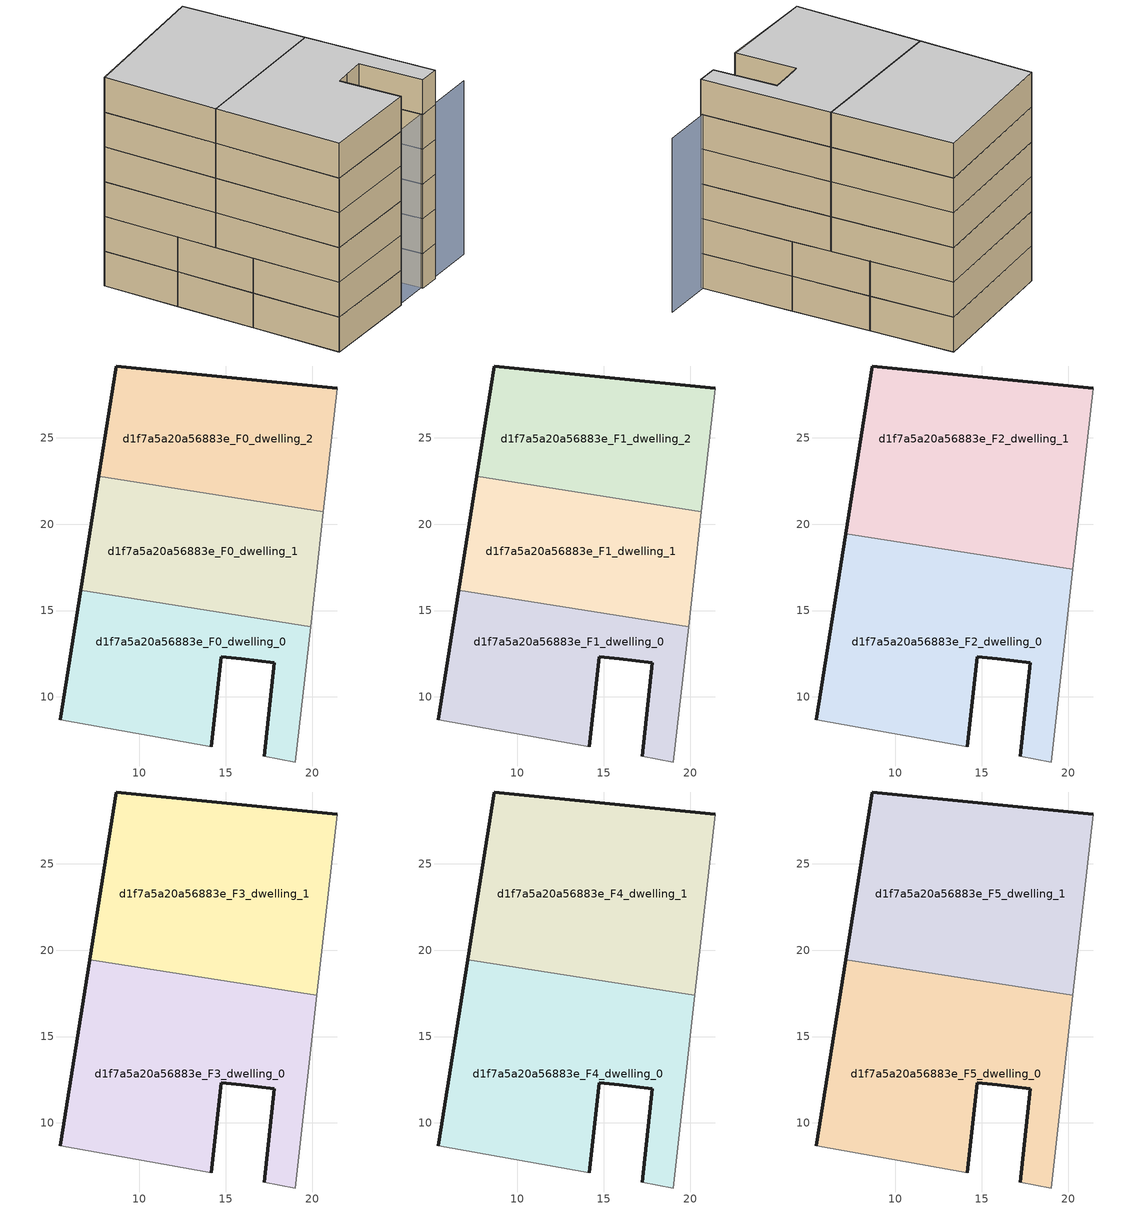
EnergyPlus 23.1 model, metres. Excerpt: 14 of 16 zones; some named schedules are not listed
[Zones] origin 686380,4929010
d1f7a5a20a56883e_F0_dwelling_0
 floor ground (EU_floor_Construction): 19.04,6.23 19.91,14.08 6.61,16.17 5.43,8.67 14.16,7.1 14.73,12.33 15.91,12.22 17.8,11.99 17.24,6.55 z0
 wall outside (EU_wall_Construction): 5.43,8.67 6.61,16.17 / 17.24,6.55 17.8,11.99 15.91,12.22 14.73,12.33 14.16,7.1 z0:3
 wall adiabatic (EU_wall_Construction): 14.16,7.1 5.43,8.67 / 19.91,14.08 19.04,6.23 17.24,6.55 z0:3
 wall to d1f7a5a20a56883e_F0_dwelling_1 (EU_wall_Construction): 6.61,16.17 19.91,14.08 z0:3
d1f7a5a20a56883e_F0_dwelling_1
 floor ground (EU_floor_Construction): 19.91,14.08 20.65,20.72 7.65,22.77 6.61,16.17 z0
 wall outside (EU_wall_Construction): 6.61,16.17 7.65,22.77 z0:3
 wall to d1f7a5a20a56883e_F0_dwelling_2 (EU_wall_Construction): 7.65,22.77 20.65,20.72 z0:3
 wall adiabatic (EU_wall_Construction): 20.65,20.72 19.91,14.08 z0:3
d1f7a5a20a56883e_F0_dwelling_2
 floor ground (EU_floor_Construction): 20.65,20.72 21.45,27.88 8.65,29.16 7.65,22.77 z0
 wall outside (EU_wall_Construction): 7.65,22.77 8.65,29.16 21.45,27.88 z0:3
 wall adiabatic (EU_wall_Construction): 21.45,27.88 20.65,20.72 z0:3
d1f7a5a20a56883e_F1_dwelling_0
 floor to d1f7a5a20a56883e_F0_dwelling_0 (EU_floor_Construction): 19.04,6.23 19.91,14.08 6.61,16.17 5.43,8.67 14.16,7.1 14.73,12.33 15.91,12.22 17.8,11.99 17.24,6.55 z3
 wall outside (EU_wall_Construction): 5.43,8.67 6.61,16.17 / 17.24,6.55 17.8,11.99 15.91,12.22 14.73,12.33 14.16,7.1 z3:6
 wall adiabatic (EU_wall_Construction): 14.16,7.1 5.43,8.67 / 19.91,14.08 19.04,6.23 17.24,6.55 z3:6
 wall to d1f7a5a20a56883e_F1_dwelling_1 (EU_wall_Construction): 6.61,16.17 19.91,14.08 z3:6
d1f7a5a20a56883e_F1_dwelling_1
 floor to d1f7a5a20a56883e_F0_dwelling_1 (EU_floor_Construction): 19.91,14.08 20.65,20.72 7.65,22.77 6.61,16.17 z3
 wall outside (EU_wall_Construction): 6.61,16.17 7.65,22.77 z3:6
 wall to d1f7a5a20a56883e_F1_dwelling_2 (EU_wall_Construction): 7.65,22.77 20.65,20.72 z3:6
 wall adiabatic (EU_wall_Construction): 20.65,20.72 19.91,14.08 z3:6
d1f7a5a20a56883e_F1_dwelling_2
 floor to d1f7a5a20a56883e_F0_dwelling_2 (EU_floor_Construction): 20.65,20.72 21.45,27.88 8.65,29.16 7.65,22.77 z3
 wall outside (EU_wall_Construction): 7.65,22.77 8.65,29.16 21.45,27.88 z3:6
 wall adiabatic (EU_wall_Construction): 21.45,27.88 20.65,20.72 z3:6
d1f7a5a20a56883e_F2_dwelling_0
 floor to d1f7a5a20a56883e_F1_dwelling_0 (EU_floor_Construction): 19.04,6.23 19.91,14.08 6.61,16.17 5.43,8.67 14.16,7.1 14.73,12.33 15.91,12.22 17.8,11.99 17.24,6.55 z6
 floor to d1f7a5a20a56883e_F1_dwelling_1 (EU_floor_Construction): 19.91,14.08 20.28,17.38 7.12,19.45 6.61,16.17 z6
 wall outside (EU_wall_Construction): 5.43,8.67 7.12,19.45 / 17.24,6.55 17.8,11.99 15.91,12.22 14.73,12.33 14.16,7.1 z6:9
 wall adiabatic (EU_wall_Construction): 14.16,7.1 5.43,8.67 / 20.28,17.38 19.04,6.23 17.24,6.55 z6:9
 wall to d1f7a5a20a56883e_F2_dwelling_1 (EU_wall_Construction): 7.12,19.45 20.28,17.38 z6:9
d1f7a5a20a56883e_F2_dwelling_1
 floor to d1f7a5a20a56883e_F1_dwelling_1 (EU_floor_Construction): 20.28,17.38 20.65,20.72 7.65,22.77 7.12,19.45 z6
 floor to d1f7a5a20a56883e_F1_dwelling_2 (EU_floor_Construction): 20.65,20.72 21.45,27.88 8.65,29.16 7.65,22.77 z6
 wall outside (EU_wall_Construction): 7.12,19.45 8.65,29.16 21.45,27.88 z6:9
 wall adiabatic (EU_wall_Construction): 21.45,27.88 20.28,17.38 z6:9
d1f7a5a20a56883e_F3_dwelling_0
 floor to d1f7a5a20a56883e_F2_dwelling_0 (EU_floor_Construction): 19.04,6.23 20.28,17.38 7.12,19.45 5.43,8.67 14.16,7.1 14.73,12.33 15.91,12.22 17.8,11.99 17.24,6.55 z9
 wall outside (EU_wall_Construction): 5.43,8.67 7.12,19.45 / 17.24,6.55 17.8,11.99 15.91,12.22 14.73,12.33 14.16,7.1 z9:12
 wall adiabatic (EU_wall_Construction): 14.16,7.1 5.43,8.67 / 20.28,17.38 19.04,6.23 17.24,6.55 z9:12
 wall to d1f7a5a20a56883e_F3_dwelling_1 (EU_wall_Construction): 7.12,19.45 20.28,17.38 z9:12
d1f7a5a20a56883e_F3_dwelling_1
 floor to d1f7a5a20a56883e_F2_dwelling_1 (EU_floor_Construction): 20.28,17.38 21.45,27.88 8.65,29.16 7.12,19.45 z9
 wall outside (EU_wall_Construction): 7.12,19.45 8.65,29.16 21.45,27.88 z9:12
 wall adiabatic (EU_wall_Construction): 21.45,27.88 20.28,17.38 z9:12
d1f7a5a20a56883e_F4_dwelling_0
 floor to d1f7a5a20a56883e_F3_dwelling_0 (EU_floor_Construction): 19.04,6.23 20.28,17.38 7.12,19.45 5.43,8.67 14.16,7.1 14.73,12.33 15.91,12.22 17.8,11.99 17.24,6.55 z12
 wall outside (EU_wall_Construction): 5.43,8.67 7.12,19.45 / 17.24,6.55 17.8,11.99 15.91,12.22 14.73,12.33 14.16,7.1 z12:15
 wall adiabatic (EU_wall_Construction): 14.16,7.1 5.43,8.67 / 20.28,17.38 19.04,6.23 17.24,6.55 z12:15
 wall to d1f7a5a20a56883e_F4_dwelling_1 (EU_wall_Construction): 7.12,19.45 20.28,17.38 z12:15
d1f7a5a20a56883e_F4_dwelling_1
 floor to d1f7a5a20a56883e_F3_dwelling_1 (EU_floor_Construction): 20.28,17.38 21.45,27.88 8.65,29.16 7.12,19.45 z12
 wall outside (EU_wall_Construction): 7.12,19.45 8.65,29.16 21.45,27.88 z12:15
 wall adiabatic (EU_wall_Construction): 21.45,27.88 20.28,17.38 z12:15
d1f7a5a20a56883e_F5_dwelling_0
 floor to d1f7a5a20a56883e_F4_dwelling_0 (EU_floor_Construction): 19.04,6.23 20.28,17.38 7.12,19.45 5.43,8.67 14.16,7.1 14.73,12.33 15.91,12.22 17.8,11.99 17.24,6.55 z15
 wall outside (EU_wall_Construction): 5.43,8.67 7.12,19.45 / 17.24,6.55 17.8,11.99 15.91,12.22 14.73,12.33 14.16,7.1 z15:18
 wall adiabatic (EU_wall_Construction): 14.16,7.1 5.43,8.67 / 20.28,17.38 19.04,6.23 17.24,6.55 z15:18
 wall to d1f7a5a20a56883e_F5_dwelling_1 (EU_wall_Construction): 7.12,19.45 20.28,17.38 z15:18
 ceiling to d1f7a5a20a56883e_F6_dwelling_0 (EU_floor_Construction): 20.28,17.38 19.04,6.23 17.24,6.55 17.8,11.99 15.91,12.22 14.73,12.33 14.16,7.1 5.43,8.67 7.12,19.45 z18
d1f7a5a20a56883e_F5_dwelling_1
 floor to d1f7a5a20a56883e_F4_dwelling_1 (EU_floor_Construction): 20.28,17.38 21.45,27.88 8.65,29.16 7.12,19.45 z15
 wall outside (EU_wall_Construction): 7.12,19.45 8.65,29.16 21.45,27.88 z15:18
 wall adiabatic (EU_wall_Construction): 21.45,27.88 20.28,17.38 z15:18
 ceiling to d1f7a5a20a56883e_F6_dwelling_1 (EU_floor_Construction): 21.45,27.88 20.28,17.38 7.12,19.45 8.65,29.16 z18
shading: 5.43,8.67 23.45,5.69 z0:15
[Building]
EU S2 Campaign: North Axis=0; Terrain=City; Solar Distribution=FullExterior
[Site:Location]
Bologna: Latitude=44.5; Longitude=11.25; Time Zone=1; Elevation=37
[SizingPeriod:WeatherFileDays]
AnnualSizingPeriod: Begin Month=1; Begin Day of Month=1; End Month=12; End Day of Month=31; Day of Week for Start Day=Monday; Use Weather File Daylight Saving Period=No; Use Weather File Rain and Snow Indicators=No
[MATERIAL]
EU_InternalMass_Material: Roughness=MediumRough; Thickness=0.1; Conductivity=1; Density=1800; Specific Heat=900; Thermal Absorptance=0.9; Solar Absorptance=0.7; Visible Absorptance=0.7
[MATERIAL:NOMASS] Roughness=MediumRough; Thermal Absorptance=0.9; Solar Absorptance=0.7; Visible Absorptance=0.7
Name | Thermal Resistance
EU_wall_NoMass | 0.905828
EU_floor_NoMass | 0.67114
[CONSTRUCTION]
EU_wall_Construction: EU_wall_NoMass
EU_floor_Construction: EU_floor_NoMass
EU_InternalMass_Construction: EU_InternalMass_Material
[ZONE] Type=1; Multiplier=1; Ceiling Height=autocalculate; Floor Area=autocalculate; Part of Total Floor Area=Yes
Name | Volume
d1f7a5a20a56883e_F0_dwelling_0; d1f7a5a20a56883e_F1_dwelling_0 | 266.811
d1f7a5a20a56883e_F2_dwelling_0; d1f7a5a20a56883e_F3_dwelling_0; d1f7a5a20a56883e_F4_dwelling_0; d1f7a5a20a56883e_F5_dwelling_0; d1f7a5a20a56883e_F2_dwelling_1; d1f7a5a20a56883e_F3_dwelling_1; d1f7a5a20a56883e_F4_dwelling_1; d1f7a5a20a56883e_F5_dwelling_1 | 400.201
d1f7a5a20a56883e_F0_dwelling_1; d1f7a5a20a56883e_F1_dwelling_1 | 266.777
d1f7a5a20a56883e_F0_dwelling_2; d1f7a5a20a56883e_F1_dwelling_2 | 266.8
[INTERNALMASS] Construction=EU_InternalMass_Construction
Name | Zone or ZoneList | Surface Area
d1f7a5a20a56883e_F0_dwelling_0_EU_InternalMass | d1f7a5a20a56883e_F0_dwelling_0 | 88.937
d1f7a5a20a56883e_F0_dwelling_1_EU_InternalMass | d1f7a5a20a56883e_F0_dwelling_1 | 88.9251
d1f7a5a20a56883e_F0_dwelling_2_EU_InternalMass | d1f7a5a20a56883e_F0_dwelling_2 | 88.9334
d1f7a5a20a56883e_F1_dwelling_0_EU_InternalMass | d1f7a5a20a56883e_F1_dwelling_0 | 88.937
d1f7a5a20a56883e_F1_dwelling_1_EU_InternalMass | d1f7a5a20a56883e_F1_dwelling_1 | 88.9251
d1f7a5a20a56883e_F1_dwelling_2_EU_InternalMass | d1f7a5a20a56883e_F1_dwelling_2 | 88.9334
d1f7a5a20a56883e_F2_dwelling_0_EU_InternalMass | d1f7a5a20a56883e_F2_dwelling_0 | 133.4
d1f7a5a20a56883e_F2_dwelling_1_EU_InternalMass | d1f7a5a20a56883e_F2_dwelling_1 | 133.4
d1f7a5a20a56883e_F3_dwelling_0_EU_InternalMass | d1f7a5a20a56883e_F3_dwelling_0 | 133.4
d1f7a5a20a56883e_F3_dwelling_1_EU_InternalMass | d1f7a5a20a56883e_F3_dwelling_1 | 133.4
d1f7a5a20a56883e_F4_dwelling_0_EU_InternalMass | d1f7a5a20a56883e_F4_dwelling_0 | 133.4
d1f7a5a20a56883e_F4_dwelling_1_EU_InternalMass | d1f7a5a20a56883e_F4_dwelling_1 | 133.4
d1f7a5a20a56883e_F5_dwelling_0_EU_InternalMass | d1f7a5a20a56883e_F5_dwelling_0 | 133.4
d1f7a5a20a56883e_F5_dwelling_1_EU_InternalMass | d1f7a5a20a56883e_F5_dwelling_1 | 133.4
[OTHEREQUIPMENT] Fuel Type=Electricity; Design Level Calculation Method=Watts/Area; Power per Zone Floor Area=1; Fraction Latent=0; Fraction Radiant=0; Fraction Lost=0; Carbon Dioxide Generation Rate=0; EndUse Subcategory=EU_Step8_InternalGains
Name | Zone or ZoneList or Space or SpaceList | Schedule
EU_Step8_InternalGain_d1f7a5a20a56883e_F0_dwelling_0_f000 | d1f7a5a20a56883e_F0_dwelling_0 | EU_Step8_GainSchedule_d1f7a5a20a56883e_F0_dwelling_0_f000
EU_Step8_InternalGain_d1f7a5a20a56883e_F0_dwelling_1_f000 | d1f7a5a20a56883e_F0_dwelling_1 | EU_Step8_GainSchedule_d1f7a5a20a56883e_F0_dwelling_1_f000
EU_Step8_InternalGain_d1f7a5a20a56883e_F0_dwelling_2_f000 | d1f7a5a20a56883e_F0_dwelling_2 | EU_Step8_GainSchedule_d1f7a5a20a56883e_F0_dwelling_2_f000
EU_Step8_InternalGain_d1f7a5a20a56883e_F1_dwelling_0_f000 | d1f7a5a20a56883e_F1_dwelling_0 | EU_Step8_GainSchedule_d1f7a5a20a56883e_F1_dwelling_0_f000
EU_Step8_InternalGain_d1f7a5a20a56883e_F1_dwelling_1_f000 | d1f7a5a20a56883e_F1_dwelling_1 | EU_Step8_GainSchedule_d1f7a5a20a56883e_F1_dwelling_1_f000
EU_Step8_InternalGain_d1f7a5a20a56883e_F1_dwelling_2_f000 | d1f7a5a20a56883e_F1_dwelling_2 | EU_Step8_GainSchedule_d1f7a5a20a56883e_F1_dwelling_2_f000
EU_Step8_InternalGain_d1f7a5a20a56883e_F2_dwelling_0_f000 | d1f7a5a20a56883e_F2_dwelling_0 | EU_Step8_GainSchedule_d1f7a5a20a56883e_F2_dwelling_0_f000
EU_Step8_InternalGain_d1f7a5a20a56883e_F2_dwelling_1_f000 | d1f7a5a20a56883e_F2_dwelling_1 | EU_Step8_GainSchedule_d1f7a5a20a56883e_F2_dwelling_1_f000
EU_Step8_InternalGain_d1f7a5a20a56883e_F3_dwelling_0_f000 | d1f7a5a20a56883e_F3_dwelling_0 | EU_Step8_GainSchedule_d1f7a5a20a56883e_F3_dwelling_0_f000
EU_Step8_InternalGain_d1f7a5a20a56883e_F3_dwelling_1_f000 | d1f7a5a20a56883e_F3_dwelling_1 | EU_Step8_GainSchedule_d1f7a5a20a56883e_F3_dwelling_1_f000
EU_Step8_InternalGain_d1f7a5a20a56883e_F4_dwelling_0_f000 | d1f7a5a20a56883e_F4_dwelling_0 | EU_Step8_GainSchedule_d1f7a5a20a56883e_F4_dwelling_0_f000
EU_Step8_InternalGain_d1f7a5a20a56883e_F4_dwelling_1_f000 | d1f7a5a20a56883e_F4_dwelling_1 | EU_Step8_GainSchedule_d1f7a5a20a56883e_F4_dwelling_1_f000
EU_Step8_InternalGain_d1f7a5a20a56883e_F5_dwelling_0_f000 | d1f7a5a20a56883e_F5_dwelling_0 | EU_Step8_GainSchedule_d1f7a5a20a56883e_F5_dwelling_0_f000
EU_Step8_InternalGain_d1f7a5a20a56883e_F5_dwelling_1_f000 | d1f7a5a20a56883e_F5_dwelling_1 | EU_Step8_GainSchedule_d1f7a5a20a56883e_F5_dwelling_1_f000
[ZONEVENTILATION:DESIGNFLOWRATE] Schedule=EU_AlwaysOn; Design Flow Rate Calculation Method=AirChanges/Hour; Air Changes per Hour=0.73129; Ventilation Type=Natural; Fan Pressure Rise=0; Fan Total Efficiency=1; Constant Term Coefficient=1; Temperature Term Coefficient=0; Velocity Term Coefficient=0; Velocity Squared Term Coefficient=0; Minimum Indoor Temperature=-100; Maximum Indoor Temperature=100; Delta Temperature=-100; Minimum Outdoor Temperature=-100; Maximum Outdoor Temperature=100; Maximum Wind Speed=40
Name | Zone or ZoneList or Space or SpaceList
EU_ConstantAir_d1f7a5a20a56883e_F0_dwelling_0 | d1f7a5a20a56883e_F0_dwelling_0
EU_ConstantAir_d1f7a5a20a56883e_F0_dwelling_1 | d1f7a5a20a56883e_F0_dwelling_1
EU_ConstantAir_d1f7a5a20a56883e_F0_dwelling_2 | d1f7a5a20a56883e_F0_dwelling_2
EU_ConstantAir_d1f7a5a20a56883e_F1_dwelling_0 | d1f7a5a20a56883e_F1_dwelling_0
EU_ConstantAir_d1f7a5a20a56883e_F1_dwelling_1 | d1f7a5a20a56883e_F1_dwelling_1
EU_ConstantAir_d1f7a5a20a56883e_F1_dwelling_2 | d1f7a5a20a56883e_F1_dwelling_2
EU_ConstantAir_d1f7a5a20a56883e_F2_dwelling_0 | d1f7a5a20a56883e_F2_dwelling_0
EU_ConstantAir_d1f7a5a20a56883e_F2_dwelling_1 | d1f7a5a20a56883e_F2_dwelling_1
EU_ConstantAir_d1f7a5a20a56883e_F3_dwelling_0 | d1f7a5a20a56883e_F3_dwelling_0
EU_ConstantAir_d1f7a5a20a56883e_F3_dwelling_1 | d1f7a5a20a56883e_F3_dwelling_1
EU_ConstantAir_d1f7a5a20a56883e_F4_dwelling_0 | d1f7a5a20a56883e_F4_dwelling_0
EU_ConstantAir_d1f7a5a20a56883e_F4_dwelling_1 | d1f7a5a20a56883e_F4_dwelling_1
EU_ConstantAir_d1f7a5a20a56883e_F5_dwelling_0 | d1f7a5a20a56883e_F5_dwelling_0
EU_ConstantAir_d1f7a5a20a56883e_F5_dwelling_1 | d1f7a5a20a56883e_F5_dwelling_1
[HVACTEMPLATE:THERMOSTAT] Constant Heating Setpoint=20; Constant Cooling Setpoint=50
EU_HeatOnly_d1f7a5a20a56883e_F0_dwelling_0; EU_HeatOnly_d1f7a5a20a56883e_F0_dwelling_1; EU_HeatOnly_d1f7a5a20a56883e_F0_dwelling_2; EU_HeatOnly_d1f7a5a20a56883e_F1_dwelling_0; EU_HeatOnly_d1f7a5a20a56883e_F1_dwelling_1; EU_HeatOnly_d1f7a5a20a56883e_F1_dwelling_2; EU_HeatOnly_d1f7a5a20a56883e_F2_dwelling_0; EU_HeatOnly_d1f7a5a20a56883e_F2_dwelling_1; EU_HeatOnly_d1f7a5a20a56883e_F3_dwelling_0; EU_HeatOnly_d1f7a5a20a56883e_F3_dwelling_1; EU_HeatOnly_d1f7a5a20a56883e_F4_dwelling_0; EU_HeatOnly_d1f7a5a20a56883e_F4_dwelling_1; EU_HeatOnly_d1f7a5a20a56883e_F5_dwelling_0; EU_HeatOnly_d1f7a5a20a56883e_F5_dwelling_1; EU_HeatOnly_d1f7a5a20a56883e_F6_dwelling_0; EU_HeatOnly_d1f7a5a20a56883e_F6_dwelling_1
[HVACTEMPLATE:ZONE:IDEALLOADSAIRSYSTEM] System Availability Schedule=EU_AlwaysOn; Maximum Heating Supply Air Temperature=50; Minimum Cooling Supply Air Temperature=13; Maximum Heating Supply Air Humidity Ratio=0.0156; Minimum Cooling Supply Air Humidity Ratio=0.0077; Heating Limit=NoLimit; Cooling Limit=NoLimit; Heating Availability Schedule=EU_AlwaysOn; Cooling Availability Schedule=EU_CoolingOff; Dehumidification Control Type=ConstantSensibleHeatRatio; Cooling Sensible Heat Ratio=0.7; Dehumidification Setpoint=60; Humidification Control Type=None; Humidification Setpoint=30; Outdoor Air Method=None; Outdoor Air Flow Rate per Person=0.00944; Outdoor Air Flow Rate per Zone Floor Area=0; Outdoor Air Flow Rate per Zone=0; Demand Controlled Ventilation Type=None; Outdoor Air Economizer Type=NoEconomizer; Heat Recovery Type=None; Sensible Heat Recovery Effectiveness=0.7; Latent Heat Recovery Effectiveness=0.65
Name | Template Thermostat
d1f7a5a20a56883e_F0_dwelling_0 | EU_HeatOnly_d1f7a5a20a56883e_F0_dwelling_0
d1f7a5a20a56883e_F0_dwelling_1 | EU_HeatOnly_d1f7a5a20a56883e_F0_dwelling_1
d1f7a5a20a56883e_F0_dwelling_2 | EU_HeatOnly_d1f7a5a20a56883e_F0_dwelling_2
d1f7a5a20a56883e_F1_dwelling_0 | EU_HeatOnly_d1f7a5a20a56883e_F1_dwelling_0
d1f7a5a20a56883e_F1_dwelling_1 | EU_HeatOnly_d1f7a5a20a56883e_F1_dwelling_1
d1f7a5a20a56883e_F1_dwelling_2 | EU_HeatOnly_d1f7a5a20a56883e_F1_dwelling_2
d1f7a5a20a56883e_F2_dwelling_0 | EU_HeatOnly_d1f7a5a20a56883e_F2_dwelling_0
d1f7a5a20a56883e_F2_dwelling_1 | EU_HeatOnly_d1f7a5a20a56883e_F2_dwelling_1
d1f7a5a20a56883e_F3_dwelling_0 | EU_HeatOnly_d1f7a5a20a56883e_F3_dwelling_0
d1f7a5a20a56883e_F3_dwelling_1 | EU_HeatOnly_d1f7a5a20a56883e_F3_dwelling_1
d1f7a5a20a56883e_F4_dwelling_0 | EU_HeatOnly_d1f7a5a20a56883e_F4_dwelling_0
d1f7a5a20a56883e_F4_dwelling_1 | EU_HeatOnly_d1f7a5a20a56883e_F4_dwelling_1
d1f7a5a20a56883e_F5_dwelling_0 | EU_HeatOnly_d1f7a5a20a56883e_F5_dwelling_0
d1f7a5a20a56883e_F5_dwelling_1 | EU_HeatOnly_d1f7a5a20a56883e_F5_dwelling_1
[SIZING:ZONE] Zone Cooling Design Supply Air Temperature Input Method=SupplyAirTemperature; Zone Cooling Design Supply Air Temperature=13; Zone Heating Design Supply Air Temperature Input Method=SupplyAirTemperature; Zone Heating Design Supply Air Temperature=50; Zone Cooling Design Supply Air Humidity Ratio=0.008; Zone Heating Design Supply Air Humidity Ratio=0.008; Cooling Design Air Flow Method=DesignDay; Cooling Design Air Flow Rate=0; Cooling Minimum Air Flow per Zone Floor Area=0.000762; Cooling Minimum Air Flow=0; Cooling Minimum Air Flow Fraction=0.2; Heating Design Air Flow Method=DesignDay; Heating Design Air Flow Rate=0; Heating Maximum Air Flow per Zone Floor Area=0.002032; Heating Maximum Air Flow=0.141576; Heating Maximum Air Flow Fraction=0.3; Account for Dedicated Outdoor Air System=No; Dedicated Outdoor Air System Control Strategy=NeutralSupplyAir; Dedicated Outdoor Air Low Setpoint Temperature for Design=autosize; Dedicated Outdoor Air High Setpoint Temperature for Design=autosize; Zone Load Sizing Method=Sensible Load Only No Latent Load; Zone Latent Cooling Design Supply Air Humidity Ratio Input Method=HumidityRatioDifference; Zone Cooling Design Supply Air Humidity Ratio Difference=0.005; Zone Latent Heating Design Supply Air Humidity Ratio Input Method=HumidityRatioDifference; Zone Humidification Design Supply Air Humidity Ratio Difference=0.005
d1f7a5a20a56883e_F0_dwelling_0; d1f7a5a20a56883e_F0_dwelling_1; d1f7a5a20a56883e_F0_dwelling_2
